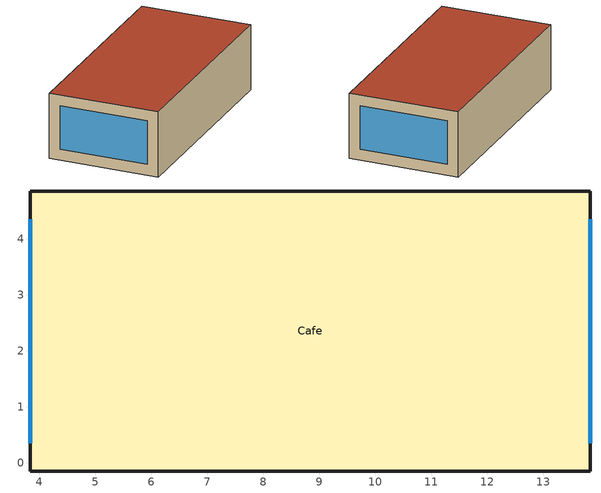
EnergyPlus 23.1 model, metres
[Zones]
Cafe
 floor adiabatic (ExtSlabCarpet 4in ClimateZone 1-8): 13.84,4.85 13.84,-0.15 3.84,-0.15 3.84,4.85 z0
 wall outside (ASHRAE 189.1-2009 ExtWall Mass ClimateZone 5): 13.84,-0.15 13.84,4.85 3.84,4.85 3.84,-0.15 13.84,-0.15 z0:3
 window (ASHRAE 189.1-2009 ExtWindow ClimateZone 4-5): 13.84,0.35 13.84,4.35 / 3.84,4.35 3.84,0.35 z0.5:2.5
 roof outside (ASHRAE 189.1-2009 ExtRoof IEAD ClimateZone 2-5): 13.84,-0.15 13.84,4.85 3.84,4.85 3.84,-0.15 z3
[Building]
Building 1
[Site:Location]
Temixco: Latitude {deg}=18.51; Longitude {deg}=-99.14; Time Zone {hr}=-6; Elevation {m}=1280
[Material] Thermal Absorptance=0.9
Name | Roughness | Thickness {m} | Conductivity {W/m-K} | Density {kg/m3} | Specific Heat {J/kg-K} | Solar Absorptance | Visible Absorptance
1/2IN Gypsum | Smooth | 0.0127 | 0.16 | 784.9 | 830 | 0.4 | 0.4
1IN Stucco | Smooth | 0.0253 | 0.6918 | 1858 | 837 | 0.92 | 0.92
8IN Concrete HW | MediumRough | 0.2033 | 1.7296 | 2243 | 837 | 0.65 | 0.65
MAT-CC05 4 HW CONCRETE | Rough | 0.1016 | 1.311 | 2240 | 836.8 | 0.85 | 0.85
Metal Decking | MediumSmooth | 0.0015 | 45.006 | 7680 | 418.4 | 0.6 | 0.6
Roof Insulation [21] | MediumRough | 0.2105 | 0.049 | 265 | 836.8 | 0.7 | 0.7
Roof Membrane | VeryRough | 0.0095 | 0.16 | 1121.29 | 1460 | 0.7 | 0.7
Wall Insulation [40] | MediumRough | 0.0794 | 0.0432 | 91 | 837 | 0.5 | 0.5
[Material:NoMass]
CP02 CARPET PAD: Roughness=Smooth; Thermal Resistance {m2-K/W}=0.1; Thermal Absorptance=0.9; Solar Absorptance=0.8; Visible Absorptance=0.8
[WindowMaterial:Glazing]
Theoretical Glass [207]: Optical Data Type=SpectralAverage; Thickness {m}=0.003; Solar Transmittance at Normal Incidence=0.3311; Front Side Solar Reflectance at Normal Incidence=0.6189; Back Side Solar Reflectance at Normal Incidence=0; Visible Transmittance at Normal Incidence=0.44; Front Side Visible Reflectance at Normal Incidence=0.51; Back Side Visible Reflectance at Normal Incidence=0; Infrared Transmittance at Normal Incidence=0; Front Side Infrared Hemispherical Emissivity=0.9; Back Side Infrared Hemispherical Emissivity=0.9; Conductivity {W/m-K}=0.0133; Dirt Correction Factor for Solar and Visible Transmittance=1; Solar Diffusing=No
[Construction]
ASHRAE 189.1-2009 ExtRoof IEAD ClimateZone 2-5: Roof Membrane, Roof Insulation [21], Metal Decking
ASHRAE 189.1-2009 ExtWall Mass ClimateZone 5: 1IN Stucco, 8IN Concrete HW, Wall Insulation [40], 1/2IN Gypsum
ASHRAE 189.1-2009 ExtWindow ClimateZone 4-5: Theoretical Glass [207]
ExtSlabCarpet 4in ClimateZone 1-8: MAT-CC05 4 HW CONCRETE, CP02 CARPET PAD
[Zone]
Cafe
[ZoneControl:Thermostat]
Cafe_thmt: Zone or ZoneList=Cafe; Control Type Schedule=EvapZones_type; Control 1=Cafe_tt
[ThermostatSetpoint:DualSetpoint]
Cafe_tt: Heating Setpoint Temperature Schedule=Cafe_tsp; Cooling Setpoint Temperature Schedule=Cafe_tsp
[ZoneHVAC:IdealLoadsAirSystem]
Cafe_hvac: Availability Schedule=BldgAvailable_Z1; Heating Limit=NoLimit; Cooling Limit=NoLimit; Dehumidification Control Type=Humidistat; Humidification Control Type=Humidistat; Demand Controlled Ventilation Type=None; Heat Recovery Type=None
[Zone equipment]
Cafe: Cafe_hvac
[Schedule:Compact]
EvapZones_type: Through: 12/31, For: AllDays, Until: 24:00, 4
Cafe_tsp: Through: 12/31, For: AllDays, Until: 24:00, 25
BldgAvailable_Z1: Through: 12/31, For: AllDays, Until: 12:00, 0, Until:12:10, 1, Until: 24:00, 0
[AirflowNetwork:SimulationControl]
Cafeteria: AirflowNetwork Control=MultizoneWithoutDistribution; Wind Pressure Coefficient Type=SurfaceAverageCalculation; Height Selection for Local Wind Pressure Calculation=OpeningHeight; Building Type=LowRise; Maximum Number of Iterations=30000; Initialization Type=ZeroNodePressures; Relative Airflow Convergence Tolerance=0.0001; Absolute Airflow Convergence Tolerance {kg/s}=0.000001; Convergence Acceleration Limit=-.5; Azimuth Angle of Long Axis of Building {deg}=0; Ratio of Building Width Along Short Axis to Width Along Long Axis=0.71; Height Dependence of External Node Temperature=No; Solver=SkylineLU; Allow Unsupported Zone Equipment=No; Do Distribution Duct Sizing Calculation=No
[AirflowNetwork:MultiZone:Zone]
Cafe: Ventilation Control Mode=Constant; Minimum Venting Open Factor=1; Indoor and Outdoor Temperature Difference Upper Limit for Minimum Venting Open Factor {deltaC}=100; Indoor and Outdoor Enthalpy Difference Upper Limit for Minimum Venting Open Factor {deltaJ/kg}=300000; Single Sided Wind Pressure Coefficient Algorithm=Standard; Facade Width {m}=10
[AirflowNetwork:MultiZone:Surface] Window/Door Opening Factor, or Crack Factor=1; Ventilation Control Mode=Constant; Minimum Venting Open Factor=1; Indoor and Outdoor Temperature Difference Upper Limit for Minimum Venting Open Factor {deltaC}=100; Indoor and Outdoor Enthalpy Difference Upper Limit for Minimum Venting Open Factor {deltaJ/kg}=300000; Equivalent Rectangle Method=PolygonHeight; Equivalent Rectangle Aspect Ratio=1
Name | Leakage Component
VEste | Aperturas_VEste
VOeste | Aperturas_VOeste
[AirflowNetwork:MultiZone:Component:DetailedOpening] Air Mass Flow Coefficient When Opening is Closed {kg/s-m}=0.001; Air Mass Flow Exponent When Opening is Closed=0.667; Type of Rectangular Large Vertical Opening (LVO)=NonPivoted; Number of Sets of Opening Factor Data=2; Opening Factor 1=0; Discharge Coefficient for Opening Factor 1=0.001; Width Factor for Opening Factor 1=0; Height Factor for Opening Factor 1=0; Start Height Factor for Opening Factor 1=0; Opening Factor 2=1; Discharge Coefficient for Opening Factor 2=1; Width Factor for Opening Factor 2=1; Height Factor for Opening Factor 2=1; Start Height Factor for Opening Factor 2=0
Aperturas_VEste; Aperturas_VOeste
